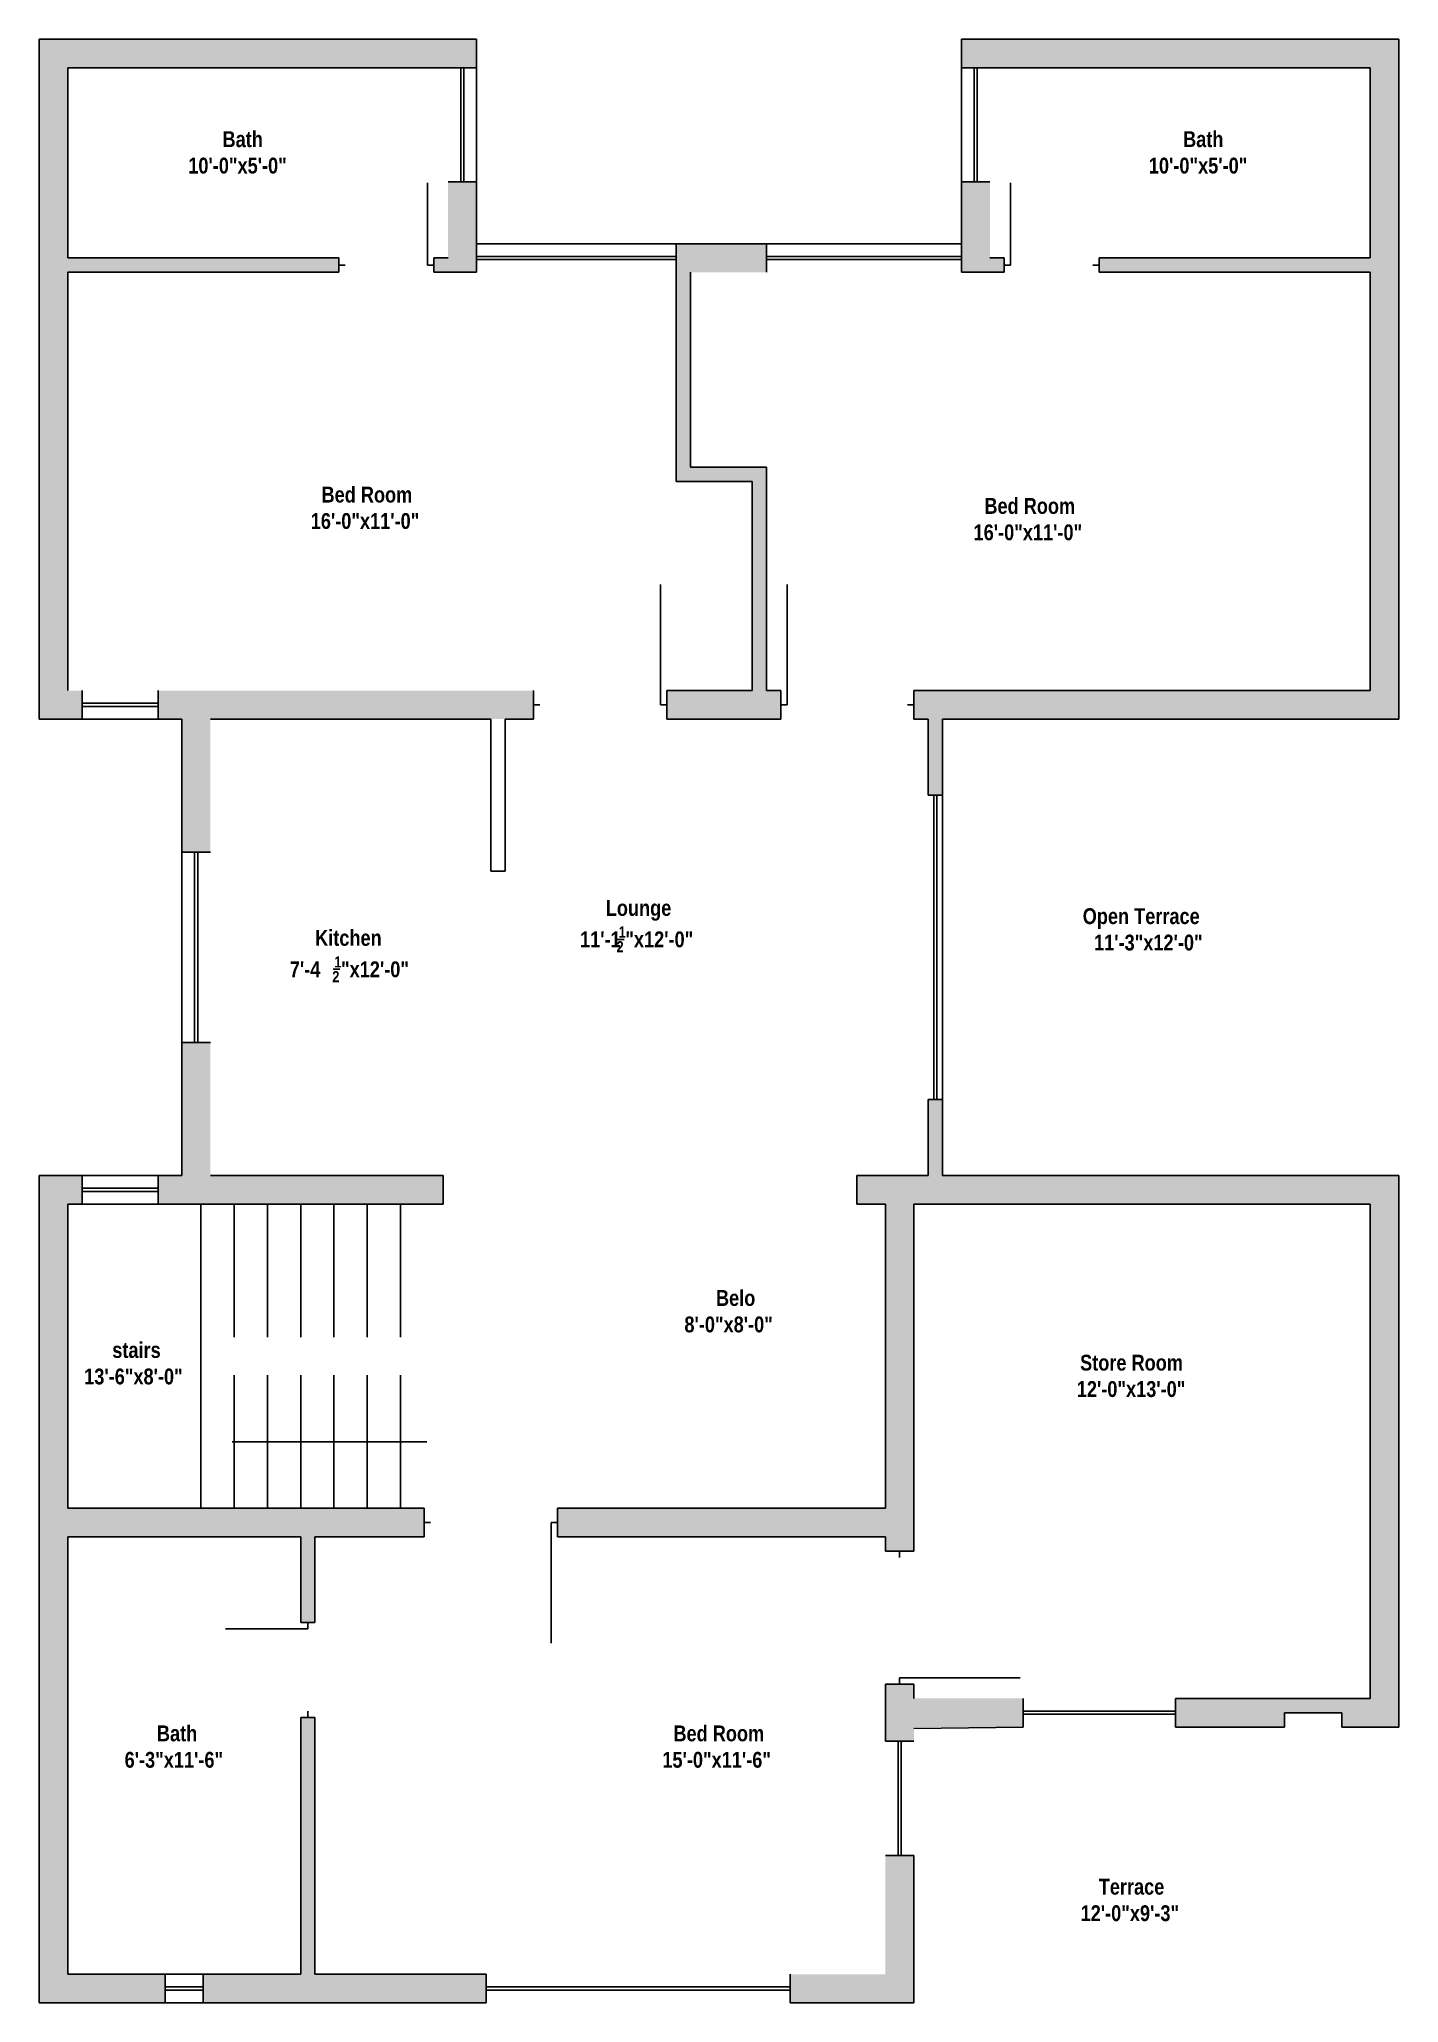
# Model space of a CAD drawing. Header units: inches. Extents: x 25 to 454, y 67 to 687.
import ezdxf

# ---------------------------------------------------------------- set-up
doc = ezdxf.new("R2010")
doc.units = ezdxf.units.IN
doc.header["$MEASUREMENT"] = 0
for name, color, linetype in [('doors', 42, 'Continuous'), ('labels', 81, 'Continuous'), ('line', 7, 'Continuous'), ('stairs', 51, 'Continuous'), ('up', 51, 'Continuous'), ('windows', 140, 'Continuous')]:
    doc.layers.add(name, color=color, linetype=linetype)
doc.styles.add('TECH', font='techb___.ttf', dxfattribs={"height": 2.5})

msp = doc.modelspace()

# ---------------------------------------------------------------- hatches: boundary and pattern name
at = {"layer": 'line'}
h = msp.add_hatch(color=5, dxfattribs=at)
h.paths.add_polyline_path([(24.9, 67.22), (64.65, 67.22), (64.65, 76.22), (33.9, 76.22), (33.9, 214.22), (107.4, 214.22), (107.4, 187.22), (111.9, 187.22), (111.9, 214.22), (146.4, 214.22), (146.4, 223.22), (33.9, 223.22), (33.9, 319.22), (38.4, 319.22), (38.4, 328.22), (24.9, 328.22)])
h.paths.add_polyline_path([(165.9, 67.22), (165.9, 76.22), (111.9, 76.22), (111.9, 157.22), (107.4, 157.22), (107.4, 76.22), (76.65, 76.22), (76.65, 67.22)])
h.paths.add_polyline_path([(300.9, 67.22), (300.9, 113.72), (291.9, 113.72), (291.9, 76.22), (261.9, 76.22), (261.9, 67.22)])
h.paths.add_polyline_path([(300.9, 163.22), (300.9, 167.72), (291.9, 167.72), (291.9, 149.72), (300.9, 149.72), (300.9, 154.22), (335.4, 154.22), (335.4, 163.22)])
h.paths.add_polyline_path([(300.9, 319.22), (444.9, 319.22), (444.9, 163.22), (383.4, 163.22), (383.4, 154.22), (417.9, 154.22), (417.9, 158.72), (435.9, 158.72), (435.9, 154.22), (453.9, 154.22), (453.9, 328.22), (309.9, 328.22), (309.9, 352.22), (305.4, 352.22), (305.4, 328.22), (282.9, 328.22), (282.9, 319.22), (291.9, 319.22), (291.9, 223.22), (188.4, 223.22), (188.4, 214.22), (291.9, 214.22), (291.9, 209.72), (300.9, 209.72)])
h.paths.add_polyline_path([(152.4, 319.22), (152.4, 328.22), (78.9, 328.22), (78.9, 370.22), (69.9, 370.22), (69.9, 328.22), (62.4, 328.22), (62.4, 319.22)])
h.paths.add_polyline_path([(69.9, 430.22), (78.9, 430.22), (78.9, 472.22), (180.9, 472.22), (180.9, 481.22), (62.4, 481.22), (62.4, 472.22), (69.9, 472.22)])
h.paths.add_polyline_path([(24.9, 686.72), (24.9, 472.22), (38.4, 472.22), (38.4, 481.22), (33.9, 481.22), (33.9, 613.22), (119.4, 613.22), (119.4, 617.72), (33.9, 617.72), (33.9, 677.72), (153.9, 677.72), (162.9, 677.72), (162.9, 686.72)])
h.paths.add_polyline_path([(153.9, 617.72), (149.4, 617.72), (149.4, 613.22), (162.9, 613.22), (162.9, 622.22), (162.9, 641.72), (153.9, 641.72)], flags=16)
h.paths.add_polyline_path([(254.4, 613.22), (254.4, 622.22), (225.9, 622.22), (225.9, 613.22), (225.9, 547.22), (249.9, 547.22), (249.9, 481.22), (222.9, 481.22), (222.9, 472.22), (258.9, 472.22), (258.9, 481.22), (254.4, 481.22), (254.4, 551.72), (230.4, 551.72), (230.4, 613.22)])
h.paths.add_polyline_path([(315.9, 622.22), (315.9, 613.22), (329.4, 613.22), (329.4, 617.72), (324.9, 617.72), (324.9, 641.72), (315.9, 641.72)], flags=17)
h.paths.add_polyline_path([(444.9, 677.72), (444.9, 617.72), (359.4, 617.72), (359.4, 613.22), (444.9, 613.22), (444.9, 481.22), (300.9, 481.22), (300.9, 472.22), (305.4, 472.22), (305.4, 448.22), (309.9, 448.22), (309.9, 472.22), (453.9, 472.22), (453.9, 686.72), (315.9, 686.72), (315.9, 677.72), (324.9, 677.72)])

# ---------------------------------------------------------------- linework, layer by layer
at = {"layer": 'doors'}
for p, q in [((147.4, 615.47), (147.4, 641.47)), ((331.4, 615.47), (331.4, 641.47)), ((220.9, 476.72), (220.9, 514.72)), ((260.9, 476.72), (260.9, 514.72)), ((146.4, 218.72), (148.4, 218.72)), ((186.4, 218.72), (186.4, 180.72)), ((109.65, 185.22), (83.65, 185.22)), ((296.4, 169.72), (334.4, 169.72))]:
    msp.add_line(p, q, dxfattribs=at)
at = {"layer": 'labels'}
for p, q in [((207.31, 402.73), (209.45, 402.73)), ((117.6, 393.28), (119.74, 393.28)), ((147.24, 244.22), (85.81, 244.22)), ((85.81, 244.22), (93.12, 244.22))]:
    msp.add_line(p, q, dxfattribs=at)
at = {"layer": 'line', "color": 0}
for p, q in [((24.9, 472.22), (24.9, 686.72)), ((162.9, 686.72), (24.9, 686.72)), ((162.9, 686.72), (162.9, 622.22)), ((315.9, 686.72), (315.9, 622.22)), ((453.9, 686.72), (315.9, 686.72)), ((453.9, 686.72), (453.9, 472.22)), ((33.9, 617.72), (33.9, 677.72)), ((33.9, 677.72), (153.9, 677.72)), ((324.9, 677.72), (444.9, 677.72)), ((444.9, 677.72), (444.9, 617.72)), ((162.9, 622.22), (315.9, 622.22)), ((162.9, 622.22), (162.9, 613.22)), ((33.9, 617.72), (119.4, 617.72)), ((119.4, 617.72), (119.4, 613.22)), ((149.4, 617.72), (153.9, 617.72)), ((149.4, 617.72), (149.4, 613.22)), ((324.9, 617.72), (329.4, 617.72)), ((329.4, 617.72), (329.4, 613.22)), ((359.4, 617.72), (444.9, 617.72)), ((359.4, 617.72), (359.4, 613.22)), ((33.9, 481.22), (33.9, 613.22)), ((33.9, 613.22), (119.4, 613.22)), ((149.4, 613.22), (162.9, 613.22)), ((315.9, 613.22), (329.4, 613.22)), ((359.4, 613.22), (444.9, 613.22)), ((444.9, 613.22), (444.9, 481.22)), ((222.9, 481.22), (249.9, 481.22)), ((254.4, 481.22), (258.9, 481.22)), ((258.9, 481.22), (258.9, 472.22)), ((300.9, 481.22), (444.9, 481.22)), ((24.9, 472.22), (69.9, 472.22)), ((69.9, 328.22), (69.9, 472.22)), ((78.9, 472.22), (167.4, 472.22)), ((171.9, 472.22), (180.9, 472.22)), ((222.9, 472.22), (258.9, 472.22)), ((300.9, 472.22), (305.4, 472.22)), ((305.4, 472.22), (305.4, 448.22)), ((309.9, 472.22), (453.9, 472.22)), ((69.9, 430.22), (78.9, 430.22)), ((167.4, 424.22), (171.9, 424.22)), ((69.9, 370.22), (78.9, 370.22)), ((305.4, 352.22), (305.4, 328.22)), ((24.9, 67.22), (24.9, 328.22)), ((24.9, 328.22), (69.9, 328.22)), ((78.9, 328.22), (152.4, 328.22)), ((152.4, 328.22), (152.4, 319.22)), ((282.9, 328.22), (305.4, 328.22)), ((282.9, 328.22), (282.9, 319.22)), ((309.9, 328.22), (453.9, 328.22)), ((453.9, 328.22), (453.9, 154.22)), ((33.9, 223.22), (33.9, 319.22)), ((33.9, 319.22), (152.4, 319.22)), ((282.9, 319.22), (291.9, 319.22)), ((300.9, 319.22), (444.9, 319.22)), ((444.9, 319.22), (444.9, 163.22)), ((33.9, 223.22), (146.4, 223.22)), ((146.4, 214.22), (146.4, 223.22)), ((188.4, 214.22), (188.4, 223.22)), ((188.4, 223.22), (291.9, 223.22)), ((33.9, 76.22), (33.9, 214.22)), ((33.9, 214.22), (107.4, 214.22)), ((107.4, 187.22), (107.4, 214.22)), ((111.9, 187.22), (111.9, 214.22)), ((111.9, 214.22), (146.4, 214.22)), ((111.9, 214.22), (111.9, 187.22)), ((188.4, 214.22), (291.9, 214.22)), ((291.9, 214.22), (291.9, 209.72)), ((291.9, 209.72), (300.9, 209.72)), ((107.4, 187.22), (111.9, 187.22)), ((291.9, 167.72), (300.9, 167.72)), ((291.9, 167.72), (291.9, 149.72)), ((383.4, 163.22), (444.9, 163.22)), ((107.4, 76.22), (107.4, 157.22)), ((107.4, 157.22), (111.9, 157.22)), ((111.9, 76.22), (111.9, 157.22)), ((111.9, 157.22), (111.9, 76.22)), ((417.9, 158.72), (435.9, 158.72)), ((417.9, 158.72), (417.9, 154.22)), ((435.9, 158.72), (435.9, 154.22)), ((291.9, 149.72), (300.9, 149.72)), ((383.4, 154.22), (417.9, 154.22)), ((435.9, 154.22), (453.9, 154.22)), ((291.9, 113.72), (300.9, 113.72))]:
    msp.add_line(p, q, dxfattribs=at)
at = {"layer": 'line'}
for p, q in [((153.9, 677.72), (162.9, 677.72)), ((324.9, 677.72), (315.9, 677.72)), ((153.9, 641.72), (162.9, 641.72)), ((324.9, 641.72), (315.9, 641.72)), ((225.9, 613.22), (225.9, 622.22)), ((254.4, 613.22), (254.4, 622.22)), ((315.9, 622.22), (315.9, 613.22)), ((119.4, 615.47), (121.4, 615.47)), ((149.4, 615.47), (147.4, 615.47)), ((329.4, 615.47), (331.4, 615.47)), ((359.4, 615.47), (357.4, 615.47)), ((225.9, 613.22), (225.9, 547.22)), ((230.4, 613.22), (230.4, 551.72)), ((254.4, 551.72), (230.4, 551.72)), ((254.4, 551.72), (254.4, 481.22)), ((249.9, 547.22), (225.9, 547.22)), ((249.9, 547.22), (249.9, 481.22)), ((38.4, 472.22), (38.4, 481.22)), ((62.4, 472.22), (62.4, 481.22)), ((180.9, 481.22), (180.9, 472.22)), ((222.9, 481.22), (222.9, 472.22)), ((300.9, 481.22), (300.9, 472.22)), ((167.4, 472.22), (167.4, 424.22)), ((171.9, 472.22), (171.9, 424.22)), ((180.9, 476.72), (182.9, 476.72)), ((222.9, 476.72), (220.9, 476.72)), ((258.9, 476.72), (260.9, 476.72)), ((300.9, 476.72), (298.9, 476.72)), ((309.9, 472.22), (309.9, 328.22)), ((305.4, 448.22), (309.9, 448.22)), ((305.4, 352.22), (309.9, 352.22)), ((38.4, 328.22), (38.4, 319.22)), ((62.4, 328.22), (62.4, 319.22)), ((291.9, 319.22), (291.9, 223.22)), ((300.9, 319.22), (300.9, 209.72)), ((188.4, 218.72), (186.4, 218.72)), ((296.4, 209.72), (296.4, 207.72)), ((109.65, 187.22), (109.65, 185.22)), ((296.4, 167.72), (296.4, 169.72)), ((300.9, 167.72), (300.9, 163.22)), ((335.4, 154.22), (335.4, 163.22)), ((383.4, 154.22), (383.4, 163.22)), ((109.65, 157.22), (109.65, 159.22)), ((300.9, 153.77), (335.4, 154.22)), ((300.9, 113.72), (300.9, 67.22)), ((33.9, 76.22), (107.4, 76.22)), ((64.65, 76.22), (64.65, 67.22)), ((76.65, 76.22), (76.65, 67.22)), ((111.9, 76.22), (165.9, 76.22)), ((165.9, 76.22), (165.9, 67.22)), ((261.9, 76.22), (261.9, 67.22)), ((24.9, 67.22), (165.9, 67.22)), ((261.9, 67.22), (300.9, 67.22))]:
    msp.add_line(p, q, dxfattribs=at)
at = {"layer": 'stairs'}
for p, q in [((75.9, 223.22), (75.9, 319.22)), ((86.4, 277.22), (86.4, 319.22)), ((96.9, 277.22), (96.9, 319.22)), ((107.4, 277.22), (107.4, 319.22)), ((117.9, 277.22), (117.9, 319.22)), ((128.4, 277.22), (128.4, 319.22)), ((138.9, 277.22), (138.9, 319.22)), ((86.4, 223.22), (86.4, 265.22)), ((96.9, 223.22), (96.9, 265.22)), ((107.4, 223.22), (107.4, 265.22)), ((117.9, 223.22), (117.9, 265.22)), ((128.4, 223.22), (128.4, 265.22))]:
    msp.add_line(p, q, dxfattribs=at)
at = {"layer": 'up'}
msp.add_line((138.9, 223.22), (138.9, 265.22), dxfattribs=at)
at = {"layer": 'windows'}
for p, q in [((157.9, 641.72), (157.9, 677.72)), ((158.9, 641.72), (158.9, 677.72)), ((319.9, 641.72), (319.9, 677.72)), ((320.9, 641.72), (320.9, 677.72)), ((162.9, 618.22), (225.9, 618.22)), ((162.9, 617.22), (225.9, 617.22)), ((254.4, 618.22), (315.9, 618.22)), ((254.4, 617.22), (315.9, 617.22)), ((38.4, 477.22), (62.4, 477.22)), ((38.4, 476.22), (62.4, 476.22)), ((307.15, 448.22), (307.15, 352.22)), ((308.15, 448.22), (308.15, 352.22)), ((73.9, 430.22), (73.9, 370.22)), ((74.9, 430.22), (74.9, 370.22)), ((38.4, 324.22), (62.4, 324.22)), ((38.4, 323.22), (62.4, 323.22)), ((335.4, 159.22), (383.4, 159.22)), ((335.4, 158.22), (383.4, 158.22)), ((295.9, 149.72), (295.9, 113.72)), ((296.9, 149.72), (296.9, 113.72)), ((64.65, 72.22), (76.65, 72.22)), ((64.65, 71.22), (76.65, 71.22)), ((165.9, 72.22), (261.9, 72.22)), ((165.9, 71.22), (261.9, 71.22))]:
    msp.add_line(p, q, dxfattribs=at)

# ---------------------------------------------------------------- texts
at = {"layer": 'labels', "style": 'TECH'}
for s, height, p in [('Bath', 5, (82.73, 652.7)), ('Bath', 5, (385.85, 652.7)), ('10\'-0"x5\'-0"', 5, (71.92, 644.37)), ('10\'-0"x5\'-0"', 5, (375.04, 644.37)), ('Bed Room', 5, (113.97, 540.56)), ('Bed Room', 5, (323.14, 536.99)), (' 16\'-0"x11\'-0"', 5, (108.97, 532.23)), (' 16\'-0"x11\'-0"', 5, (318.14, 528.65)), (' Lounge', 5, (202.07, 410.15)), ('Open Terrace', 5, (354.17, 407.55)), (' Kitchen', 5, (110.36, 400.7)), ("11'-1", 5, (195.54, 400.23)), ('1', 3.5, (207.73, 403.31)), ('"x12\'-0"', 5, (209.83, 400.23)), ('11\'-3"x12\'-0"', 5, (357.74, 399.22)), ('1', 3.5, (118.02, 393.86)), ('2', 3.5, (207.07, 398.65)), ("7'-4", 5, (103.95, 390.78)), ('2', 3.5, (117.37, 389.2)), ('"x12\'-0"', 5, (120.12, 390.78)), ('Belo', 5, (238.44, 287.09)), ('8\'-0"x8\'-0"', 5, (228.48, 278.74)), ('stairs', 5, (47.94, 270.67)), ('13\'-6"x8\'-0"', 5, (39.07, 262.32)), ('Store Room', 5, (353.35, 266.68)), ('12\'-0"x13\'-0"', 5, (352.3, 258.35)), ('Bath', 5, (62.02, 149.71)), ('Bed Room', 5, (225.01, 149.71)), ('6\'-3"x11\'-6"', 5, (51.83, 141.38)), (' 15\'-0"x11\'-6"', 5, (219.93, 141.38)), ('Terrace', 5, (359.22, 101.33)), ('12\'-0"x9\'-3"', 5, (353.51, 92.97))]:
    msp.add_text(s, height=height, dxfattribs=at).set_placement(p)

doc.saveas('drawing.dxf')
